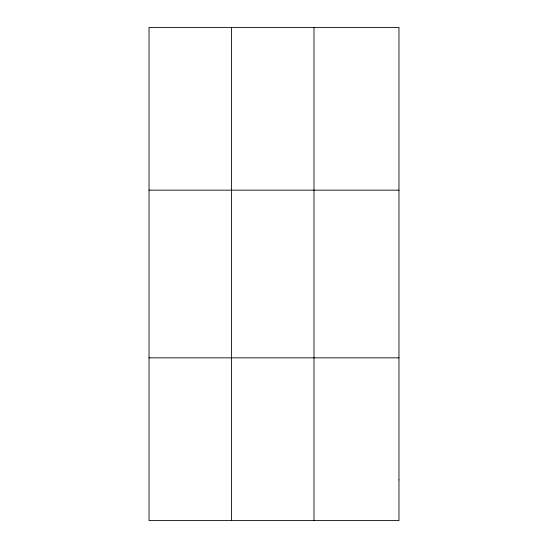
<?xml version="1.0" encoding="UTF-8"?>
<svg xmlns="http://www.w3.org/2000/svg" width="548" height="548" viewBox="0 0 548 548"><rect width="100%" height="100%" fill="white"/><g stroke="black" fill="none" stroke-linecap="round" stroke-linejoin="round"><path stroke-width="0.82" d="M231.509 27.4L231.509 520.6M313.99 27.4L313.99 520.6M149.029 190.156L398.971 190.156M149.029 357.844L398.971 357.844M398.971 479.911L398.971 520.6L149.029 520.6L149.029 27.4L398.971 27.4L398.971 479.911"/></g></svg>
